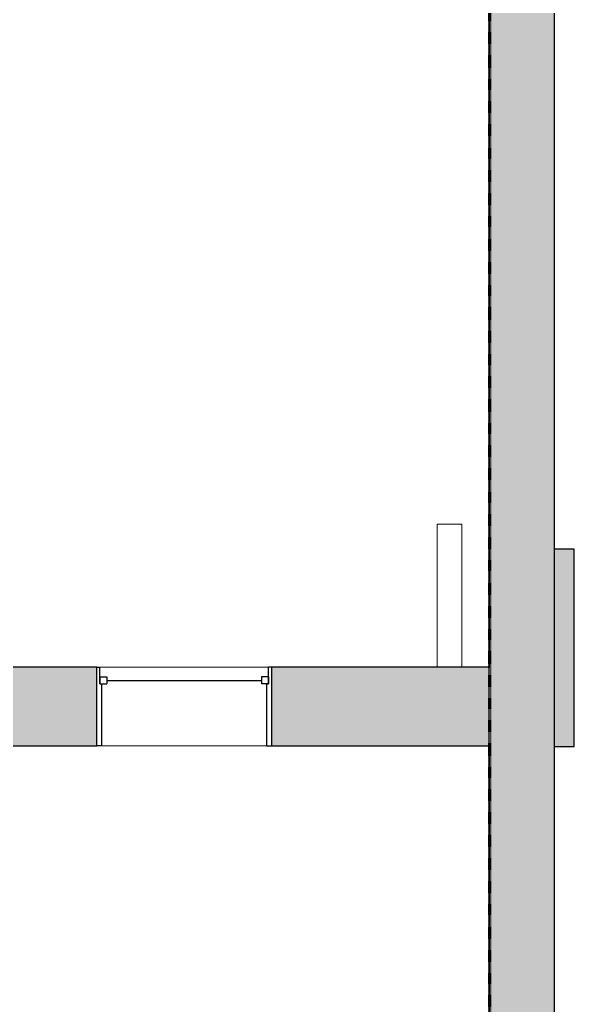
# Model space of a CAD drawing. Header units: inches. Extents: x -1176 to 1507, y -2527 to 978.
# Drawn here: x -117.3 to 23.2, y 477.9 to 727.9 of the extents above; entities that cross this region are included whole.
import ezdxf

# ---------------------------------------------------------------- set-up
doc = ezdxf.new("R2010")
doc.units = ezdxf.units.IN
doc.header["$MEASUREMENT"] = 0
doc.linetypes.add('Dash', pattern=[0.25, 0.125, -0.125])
for name, color, linetype, lineweight in [('A-ANNO-MATC', 214, 'Dash', 140), ('A-GLAZ', 151, 'Continuous', 18), ('A-WALL', 113, 'Continuous', 18), ('A-WALL-PATT', 111, 'Continuous', 18), ('I-WALL', 2, 'Continuous', 18)]:
    doc.layers.add(name, color=color, linetype=linetype, lineweight=lineweight)

# ---------------------------------------------------------------- blocks, each defined once
blk = doc.blocks.new('Double Hung - side window 4_ X 6_ 3_ H 3-6128194-3rd Floor Demo')
at = {"layer": 'A-GLAZ', "color": 8, "lineweight": 30}
for p, q in [((-22.12, 10), (-21.37, 10)), ((-21.37, 5.75), (-21.37, 10)), ((21.37, 5.75), (21.37, 10)), ((22.12, 10), (21.37, 10)), ((-21.37, 7.5), (-21.37, 5.75)), ((-21.37, 7.5), (-19.62, 7.5)), ((-19.62, 7.5), (-19.62, 5.75)), ((19.62, 7.5), (19.62, 5.75)), ((21.37, 7.5), (19.62, 7.5)), ((21.37, 7.5), (21.37, 5.75)), ((-21.37, 5.75), (-19.62, 5.75)), ((-21.37, 5.75), (-20.87, 5.75)), ((-20.87, -10), (-20.87, 5.75)), ((-19.62, 6.62), (19.62, 6.62)), ((21.37, 5.75), (19.62, 5.75)), ((20.87, 5.75), (21.37, 5.75)), ((20.87, 5.75), (20.87, -10)), ((-20.87, -10), (-22.12, -10)), ((20.87, -10), (22.12, -10))]:
    blk.add_line(p, q, dxfattribs=at)

msp = doc.modelspace()

# ---------------------------------------------------------------- hatches: boundary and pattern name
at = {"layer": 'A-WALL-PATT', "lineweight": 9}
for points in [[(18.22, -1.17), (18.22, 814.52), (1.72, 814.52), (1.72, -1.17)], [(23.22, 543.59), (23.22, 593.59), (18.22, 593.59), (18.22, 543.59)]]:
    msp.add_hatch(color=7, dxfattribs=at).paths.add_polyline_path(points, flags=0)
h = msp.add_hatch(color=7, dxfattribs=at)
h.paths.add_polyline_path([(1.72, 543.68), (1.72, 563.68), (-53.53, 563.68), (-53.53, 543.68), (-23.49, 543.68)], flags=0)
h.paths.add_polyline_path([(-97.77, 543.68), (-97.77, 563.68), (-152.07, 563.68), (-152.07, 543.68), (-115.99, 543.68)], flags=0)
h.paths.add_polyline_path([(-196.3, 543.68), (-196.3, 563.68), (-264.81, 563.68), (-264.81, 543.68), (-196.93, 543.68)], flags=0)
h.paths.add_polyline_path([(-312.56, 543.68), (-309.04, 543.68), (-309.04, 563.68), (-377.56, 563.68), (-377.56, 543.68), (-324.13, 543.68)], flags=0)
h.paths.add_polyline_path([(-421.79, 543.68), (-421.79, 563.68), (-476.71, 563.68), (-476.71, 543.68), (-439.76, 543.68)], flags=0)
h.paths.add_polyline_path([(-513.71, 543.68), (-513.71, 563.68), (-590.07, 563.68), (-590.07, 543.68), (-570.07, 543.68)], flags=0)

# ---------------------------------------------------------------- linework, layer by layer
at = {"layer": 'A-ANNO-MATC'}
msp.add_line((1.72, 857.52), (1.72, -90.48), dxfattribs=at)
at = {"layer": 'A-WALL', "color": 8, "lineweight": 30}
for p, q in [((1.72, 563.68), (1.72, 838.52)), ((18.22, 22.83), (18.22, 814.52)), ((-97.77, 563.68), (-152.07, 563.68)), ((-97.77, 543.68), (-97.77, 563.68)), ((1.72, 563.68), (-53.53, 563.68)), ((-53.53, 563.68), (-53.53, 543.68)), ((-152.07, 543.68), (-97.77, 543.68)), ((-53.53, 543.68), (1.72, 543.68)), ((1.72, 301.63), (1.72, 543.68))]:
    msp.add_line(p, q, dxfattribs=at)
at = {"layer": 'A-WALL', "lineweight": 9}
for p, q in [((-11.5, 599.96), (-5.28, 599.96)), ((-11.5, 563.68), (-11.5, 599.96)), ((-5.28, 599.96), (-5.28, 563.68)), ((-97.77, 563.68), (-53.53, 563.68)), ((-53.53, 543.68), (-97.77, 543.68))]:
    msp.add_line(p, q, dxfattribs=at)
at = {"layer": 'I-WALL', "color": 8, "lineweight": 30}
for p, q in [((23.22, 593.59), (18.22, 593.59)), ((23.22, 543.59), (23.22, 593.59)), ((18.22, 543.59), (23.22, 543.59))]:
    msp.add_line(p, q, dxfattribs=at)

# ---------------------------------------------------------------- block references
at = {"layer": 'A-GLAZ'}
msp.add_blockref('Double Hung - side window 4_ X 6_ 3_ H 3-6128194-3rd Floor Demo', (-75.65, 553.68), dxfattribs=at)

doc.saveas('drawing.dxf')
